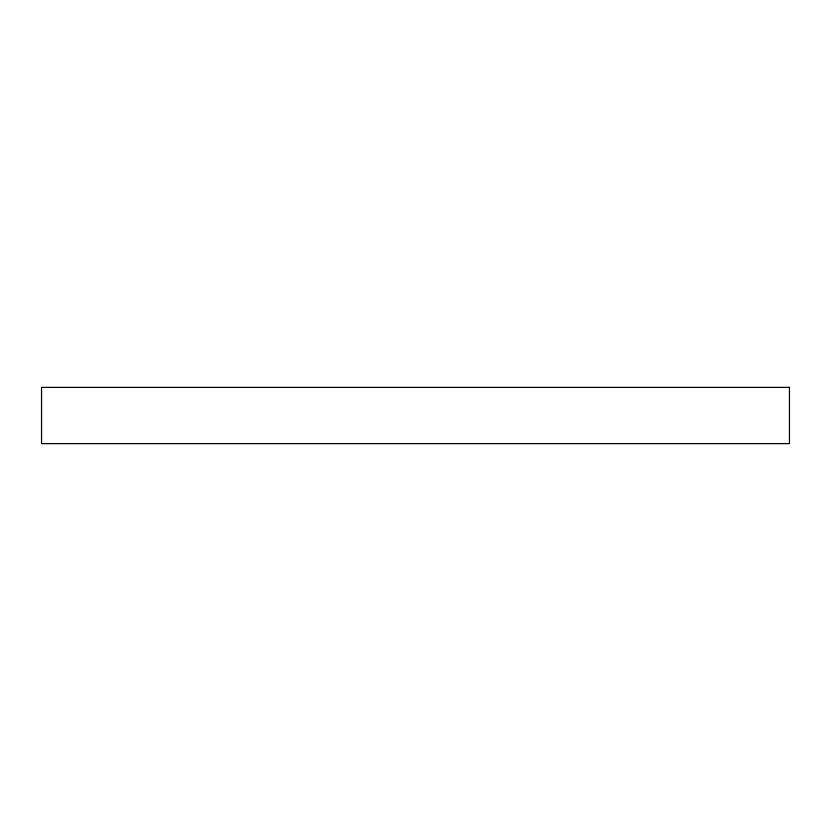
<?xml version="1.0" encoding="UTF-8"?>
<svg xmlns="http://www.w3.org/2000/svg" width="831" height="831" viewBox="0 0 831 831"><rect width="100%" height="100%" fill="white"/><g stroke="black" fill="none" stroke-linecap="round" stroke-linejoin="round"><path stroke-width="1.25" d="M789.45 387.391L41.55 387.391L41.55 443.609L789.45 443.609L789.45 387.391"/></g></svg>
